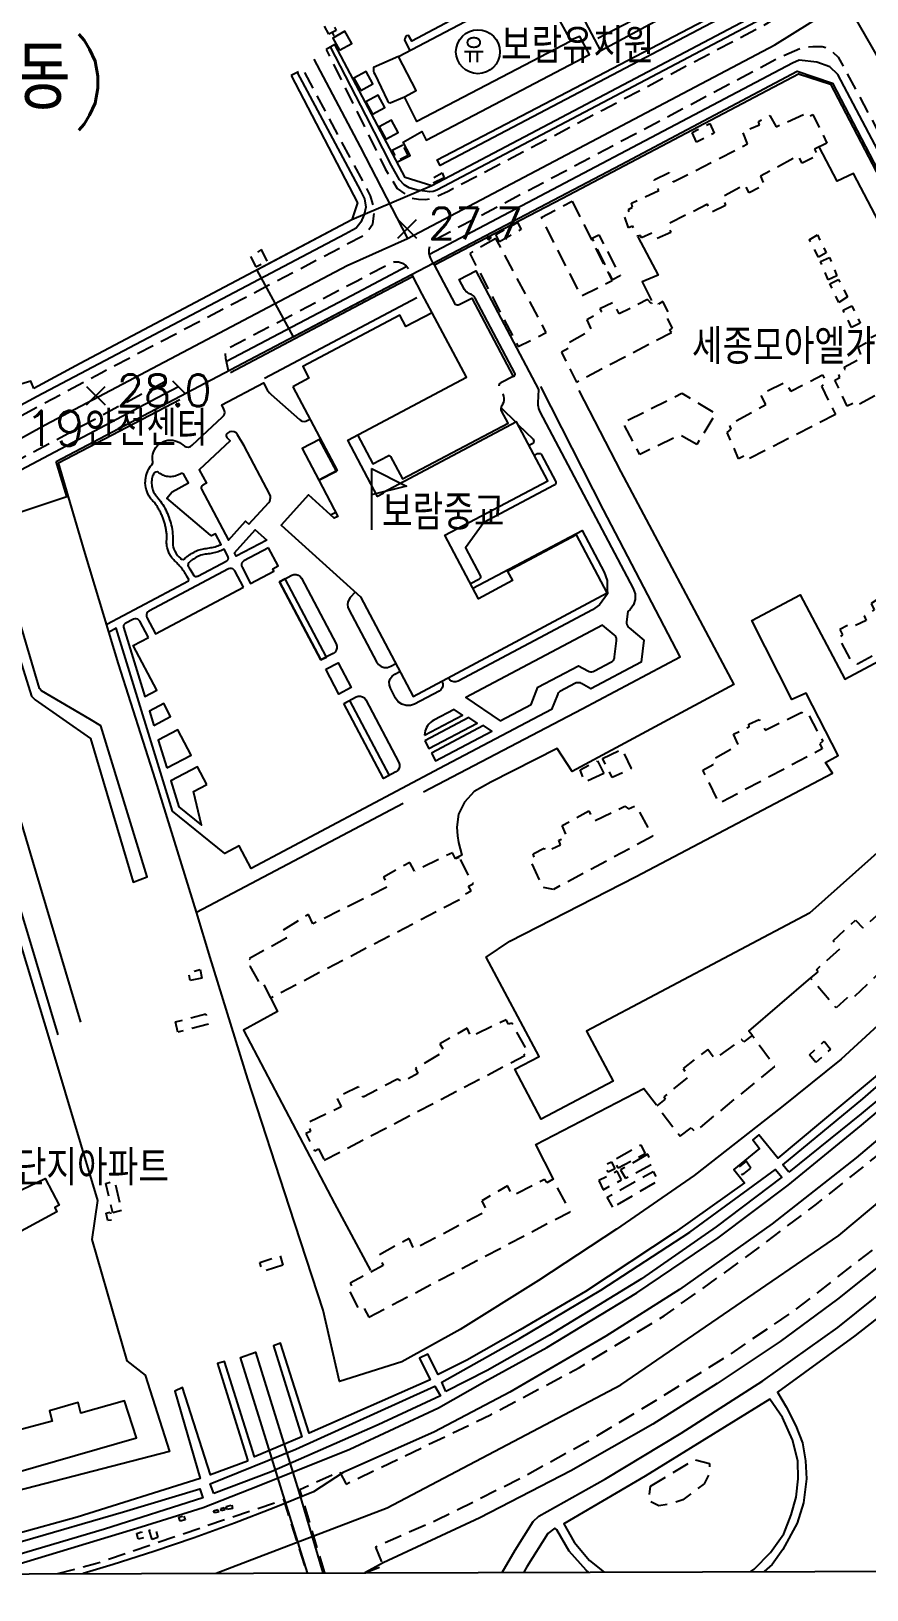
# Model space of a CAD drawing. Header units: millimetres. Extents: x 224638 to 227100, y 430787 to 433573.
# Drawn here: x 226182.5 to 226420.8, y 430787.4 to 431232.2 of the extents above; entities that cross this region are included whole.
import ezdxf

# ---------------------------------------------------------------- set-up
doc = ezdxf.new("R2010")
doc.units = ezdxf.units.MM
doc.linetypes.add('5M2P5', pattern=[7.5, 5, -2.5])
for name, color, linetype in [('A0013110', 1, 'Continuous'), ('A0013118', 1, 'Continuous'), ('A0023210', 7, 'Continuous'), ('A0033324', 1, '5M2P5'), ('A0033327', 32, 'Continuous'), ('A0053326', 32, 'Continuous'), ('A0063321', 7, 'Continuous'), ('B0014111', 7, 'Continuous'), ('B0014114', 7, '5M2P5'), ('B0014115', 7, 'Continuous'), ('B0014116', 7, '5M2P5'), ('B0014118', 7, '5M2P5'), ('B0014411', 7, 'Continuous'), ('B0014412', 7, 'Continuous'), ('B0024120', 3, 'B0024120'), ('B0024127', 7, 'Continuous'), ('C0076117', 7, 'Continuous'), ('C0393323', 7, 'Continuous'), ('F0027132', 7, 'Continuous'), ('F0027217', 7, 'Continuous'), ('F0047224', 7, 'Continuous'), ('H0017334', 7, 'Continuous'), ('H0049140', 7, 'Continuous'), ('H0049217', 7, 'Continuous'), ('H0049231', 7, 'Continuous')]:
    doc.layers.add(name, color=color, linetype=linetype)
doc.styles.add('GHS', font='romans', dxfattribs={"bigfont": 'ngsw.shx'})
doc.styles.add('HIST', font='romans.shx', dxfattribs={"bigfont": 'ngsw.shx'})
doc.styles.add('ngsw', font='romans.shx', dxfattribs={"bigfont": 'ngsw.shx'})
doc.linetypes.add('B0024120', pattern='A,10,-1.75,[133,ltypeshp.shx,S=0.75,R=0,X=0,Y=0],-3.25', length=15)

# ---------------------------------------------------------------- blocks, each defined once
blk = doc.blocks.new('B0014412')
at = {"layer": 'B0014412'}
blk.add_circle((0, 0), 6.25, dxfattribs=at)
at = {"layer": 'B0014412', "style": 'GHS'}
blk.add_text('유', height=7, dxfattribs=at).set_placement((-4.215, -3.007))
blk = doc.blocks.new('B0014411')
at = {"layer": 'B0014411'}
for points in [[(0, 17.5), (10, 12.5), (0, 10)], [(0, 17.5), (0, 0)]]:
    blk.add_lwpolyline(points, dxfattribs=at)
blk = doc.blocks.new('F0027217')
at = {"layer": 'F0027217'}
for p, q in [((-2.652, 2.652), (2.652, -2.652)), ((-2.652, -2.652), (2.652, 2.652))]:
    blk.add_line(p, q, dxfattribs=at)

msp = doc.modelspace()

# ---------------------------------------------------------------- linework, layer by layer
at = {"layer": 'A0013110', "flags": 128}
for points in [[(226094.034, 431283.916), (226258.582, 431370.775), (226270.595, 431373.724), (226306.731, 431392.799), (226316.285, 431389.846), (226335.274, 431353.873), (226343.529, 431344.661), (226394.707, 431247.707), (226391.754, 431238.153), (226296.747, 431188.02), (226289.104, 431190.382), (226269.01, 431228.413)], [(226256.646, 431219.526), (226275.537, 431183.152), (226273.909, 431178.37), (226196.384, 431137.311), (226183.234, 431130.266)], [(226297.145, 431166.018), (226300.3, 431167.679), (226350.707, 431194.142), (226400.9, 431220.728), (226410.939, 431217.323), (226440.323, 431160.897), (226472.161, 431100.716), (226495.385, 431057.16), (226497.966, 431046.17), (226507.977, 431026.719), (226509.519, 431020.638)], [(226189.617, 431109.426), (226241.047, 431136.491), (226290.951, 431162.757)], [(226511.95, 431003.455), (226512.654, 430999.444), (226509.19, 430994.453), (226498.65, 430985.096), (226480.188, 430968.672), (226467.293, 430956.954), (226450.485, 430938.48), (226417.69, 430910.734), (226393.797, 430891.865), (226367.317, 430873.117), (226346.346, 430859.857), (226318.97, 430843.846), (226297.476, 430832.55), (226271.4, 430820.863), (226263.01, 430815.426), (226251.745, 430810.825), (226240.393, 430806.443), (226228.958, 430802.283), (226217.444, 430798.345), (226205.856, 430794.633), (226197.269, 430792.063)], [(226540.62, 430958.982), (226527.988, 430964.802), (226516.725, 430954.971), (226505.902, 430945.123), (226495.829, 430937.552), (226484.054, 430929.107), (226473.178, 430920.349), (226458.409, 430907.64), (226434.489, 430887.975), (226412.388, 430870.383), (226396.056, 430858.325), (226378.07, 430846.342), (226359.756, 430834.708), (226336.374, 430821.353), (226310.366, 430807.96), (226282.867, 430795.178), (226277.573, 430792.303)]]:
    msp.add_lwpolyline(points, dxfattribs=at)
at = {"layer": 'A0013118', "flags": 128}
for points in [[(226348.61, 431322.655), (226351.357, 431323.747), (226389.684, 431250.776), (226344.933, 431226.56), (226338.864, 431238.036), (226340.345, 431239.065)], [(226393.403, 431243.489), (226299.05, 431193.839), (226298.268, 431195.425), (226394.058, 431245.606)], [(226311.038, 431237.532), (226309.84, 431239.341), (226290.972, 431229.319), (226290.043, 431230.993), (226289.505, 431230.813), (226289.167, 431230.448), (226288.991, 431230.016), (226288.94, 431229.608), (226290.443, 431226.647)], [(226286.76, 431194.823), (226290.523, 431196.695), (226288.52, 431200.481), (226293.905, 431203.594), (226295.06, 431201.09), (226341.652, 431225.491), (226338.938, 431230.662), (226336.243, 431229.589)], [(226287.196, 431224.931), (226280.088, 431221.832), (226280.063, 431221.318), (226280.038, 431220.807), (226280.166, 431220.346), (226280.475, 431219.881), (226284.053, 431212.315), (226284.442, 431211.801), (226284.814, 431211.75), (226288.893, 431213.412)], [(226183.234, 431130.266), (226182.372, 431132.32), (226161.318, 431126.022), (226157.273, 431136.328), (226149.799, 431160.271), (226143.932, 431183.618), (226144.293, 431185.485), (226145.222, 431187.225), (226163.246, 431196.863)], [(226297.145, 431166.018), (226297.311, 431165.703), (226300.09, 431160.447), (226303.192, 431154.581), (226303.38, 431154.33), (226303.636, 431154.15), (226303.935, 431154.058), (226304.248, 431154.063), (226304.544, 431154.164), (226308.08, 431156.034), (226319.907, 431133.668), (226320.128, 431133.752), (226320.291, 431133.874), (226320.408, 431134.04), (226320.468, 431134.234), (226320.465, 431134.438), (226320.399, 431134.63), (226309.081, 431156.027), (226308.883, 431156.338), (226308.639, 431156.615), (226308.355, 431156.85), (226308.038, 431157.038), (226307.219, 431157.355), (226306.861, 431157.567), (226306.541, 431157.832), (226306.266, 431158.144), (226306.043, 431158.495), (226304.543, 431161.331), (226309.255, 431163.823), (226327.185, 431129.928), (226326.974, 431126.107), (226326.974, 431125.582), (226327.03, 431125.06), (226327.143, 431124.548), (226327.31, 431124.051), (226327.53, 431123.574), (226354.181, 431073.174), (226354.702, 431071.649), (226354.726, 431070.038), (226354.252, 431068.498), (226353.325, 431067.18), (226352.577, 431066.62), (226352.274, 431063.624), (226352.272, 431063.233), (226352.347, 431062.85), (226352.495, 431062.488), (226352.711, 431062.162), (226352.986, 431061.884), (226357.179, 431058.401), (226356.421, 431052.136), (226342.079, 431044.552), (226339.433, 431046.029), (226339.068, 431046.188), (226338.68, 431046.271), (226338.282, 431046.275), (226337.891, 431046.201), (226337.523, 431046.051), (226333.454, 431043.899), (226333.212, 431043.748), (226332.994, 431043.565), (226332.804, 431043.352), (226332.647, 431043.114), (226332.525, 431042.857), (226330.878, 431038.629), (226298.944, 431021.743), (226245.154, 430993.299), (226241.769, 430999.702), (226237.647, 430997.523), (226222.721, 431009.659), (226206.714, 431061.796), (226204.678, 431060.72)], [(226290.951, 431162.757), (226291.12, 431162.437), (226293.902, 431157.175), (226296.744, 431151.801)], [(226203.992, 431062.962), (226227.366, 431075.322), (226227.395, 431075.706), (226226.985, 431076.442), (226226.835, 431076.726), (226226.682, 431076.977), (226226.541, 431077.205), (226226.389, 431077.444), (226226.239, 431077.682), (226226.058, 431077.951), (226225.898, 431078.181), (226225.721, 431078.426), (226225.573, 431078.625), (226225.387, 431078.867), (226225.183, 431079.123), (226225.002, 431079.342), (226224.802, 431079.575), (226224.635, 431079.764), (226224.426, 431079.993), (226224.196, 431080.236), (226223.993, 431080.443), (226223.761, 431080.681), (226223.582, 431080.843), (226223.349, 431081.059), (226223.105, 431081.294), (226222.914, 431081.508), (226222.72, 431081.744), (226222.569, 431081.942), (226222.388, 431082.199), (226222.218, 431082.46), (226222.076, 431082.699), (226221.936, 431082.965), (226221.823, 431083.183), (226221.699, 431083.456), (226221.577, 431083.756), (226221.481, 431084.02), (226221.389, 431084.31), (226221.322, 431084.552), (226221.249, 431084.854), (226221.185, 431085.184), (226221.14, 431085.475), (226221.105, 431085.795), (226221.085, 431086.062), (226221.074, 431086.396), (226221.079, 431086.762), (226221.097, 431087.087), (226221.134, 431087.446), (226221.174, 431087.744), (226221.156, 431088.074), (226221.131, 431088.425), (226221.104, 431088.725), (226221.069, 431089.046), (226221.036, 431089.306), (226220.992, 431089.622), (226220.938, 431089.958), (226220.886, 431090.245), (226220.826, 431090.552), (226220.772, 431090.802), (226220.703, 431091.104), (226220.623, 431091.426), (226220.549, 431091.702), (226220.465, 431091.997), (226220.396, 431092.238), (226220.299, 431092.526), (226220.195, 431092.835), (226220.1, 431093.099), (226219.993, 431093.382), (226219.902, 431093.612), (226219.787, 431093.89), (226219.659, 431094.186), (226219.544, 431094.44), (226219.415, 431094.711), (226219.306, 431094.932), (226219.166, 431095.197), (226219.016, 431095.481), (226218.883, 431095.726), (226218.733, 431095.986), (226218.743, 431095.991), (226218.606, 431096.196), (226218.448, 431096.452), (226218.273, 431096.724), (226218.118, 431096.956), (226217.946, 431097.204), (226217.802, 431097.406), (226217.621, 431097.65), (226217.402, 431097.898), (226217.194, 431098.102), (226216.98, 431098.329), (226216.814, 431098.519), (226216.622, 431098.756), (226216.427, 431099.017), (226216.269, 431099.248), (226216.108, 431099.503), (226215.761, 431100.145), (226215.611, 431100.476), (226215.399, 431101.036), (226215.254, 431101.526), (226215.157, 431102.019), (226215.061, 431102.544), (226215.008, 431103.277), (226215.013, 431103.767), (226215.052, 431104.287), (226215.114, 431104.736), (226215.247, 431105.359), (226215.416, 431105.924), (226215.611, 431106.437), (226215.759, 431106.764), (226216.046, 431107.305), (226216.514, 431108.015), (226216.879, 431108.47), (226217.126, 431108.939), (226217.129, 431109.351), (226217.06, 431109.789), (226217.027, 431110.373), (226217.055, 431110.906), (226217.149, 431111.485), (226217.323, 431112.09), (226217.714, 431112.94), (226217.998, 431113.38), (226218.482, 431113.958), (226218.932, 431114.37), (226219.49, 431114.764), (226220.185, 431115.12), (226221.035, 431115.392), (226221.404, 431115.462), (226222.354, 431115.518), (226222.852, 431115.476), (226223.547, 431115.335), (226224.127, 431115.137), (226224.778, 431114.815), (226225.171, 431114.561), (226225.69, 431114.136), (226226.195, 431113.734), (226226.636, 431113.556), (226227.192, 431113.5), (226227.878, 431113.669), (226228.391, 431114.023), (226237.061, 431122.115), (226237.375, 431122.488), (226237.575, 431122.927), (226237.655, 431123.402), (226237.61, 431123.882), (226237.442, 431124.333), (226236.816, 431125.517), (226248.75, 431131.828), (226249.786, 431129.869), (226249.965, 431129.558), (226250.387, 431128.979), (226250.888, 431128.466), (226258.931, 431121.332), (226259.329, 431121.057), (226259.782, 431120.886), (226260.262, 431120.828), (226260.742, 431120.887), (226261.193, 431121.06), (226261.995, 431121.484)], [(226275.506, 431116.985), (226279.88, 431108.713), (226284.256, 431111.027), (226284.404, 431111.078), (226284.56, 431111.08), (226284.71, 431111.034), (226284.838, 431110.944), (226284.931, 431110.819), (226288.32, 431104.41), (226318.465, 431120.35), (226316.614, 431123.85), (226316.501, 431124.13), (226316.446, 431124.426), (226316.451, 431124.727), (226320.682, 431120.569)], [(226321.267, 431119.993), (226325.608, 431115.727), (226325.752, 431115.474), (226325.804, 431115.176), (226325.747, 431114.878), (226325.589, 431114.619), (226325.351, 431114.432), (226324.457, 431113.96)], [(226325.953, 431111.131), (226326.899, 431111.631), (226327.142, 431111.713), (226327.408, 431111.717), (226327.662, 431111.638), (226327.88, 431111.485), (226328.039, 431111.273), (226331.989, 431103.803), (226332.075, 431103.551), (226332.079, 431103.285), (226332.001, 431103.031), (226331.848, 431102.813), (226331.635, 431102.654), (226311.506, 431092.01), (226306.304, 431084.734), (226310.464, 431076.866), (226310.55, 431076.615), (226310.554, 431076.349), (226310.476, 431076.094), (226310.323, 431075.877), (226310.11, 431075.717), (226307.776, 431074.483)], [(226162.868, 431095.219), (226164.121, 431090.94), (226166.845, 431091.074), (226167.306, 431090.846), (226182.564, 431042.4), (226183.614, 431041.355), (226199.388, 431030.323), (226211.564, 430989.386), (226215.577, 430990.917), (226202.34, 431033.973), (226199.195, 431035.839), (226185.39, 431043.998), (226184.824, 431044.588), (226170.859, 431091.679), (226170.859, 431092.14), (226192.67, 431099.409), (226189.617, 431109.426)], [(226267.857, 431094.128), (226269.32, 431094.902)], [(226196.663, 430949.399), (226183.769, 430992.522), (226168.125, 431045.186), (226156.78, 431092.197)], [(226308.454, 431073.201), (226339.625, 431089.684), (226345.889, 431077.838), (226346.698, 431075.47), (226346.736, 431072.967), (226346.814, 431071.653), (226344.558, 431068.528), (226342.556, 431067.027), (226324.504, 431057.481), (226304.18, 431046.734), (226303.58, 431046.527), (226302.954, 431046.518), (226302.356, 431046.702), (226301.845, 431047.062), (226301.401, 431047.653)], [(226190.153, 430945.799), (226181.676, 430974.164), (226168.154, 431018.377), (226160.757, 431044.786), (226153.11, 431074.999), (226150.027, 431088.593)], [(226253.268, 431075.077), (226256.804, 431076.947), (226257.396, 431077.149), (226258.022, 431077.159), (226258.62, 431076.974), (226259.131, 431076.614), (226259.507, 431076.114), (226269.44, 431057.328), (226269.643, 431056.736), (226269.652, 431056.11), (226269.468, 431055.513), (226269.108, 431055.001), (226268.607, 431054.625), (226265.071, 431052.755), (226253.268, 431075.077)], [(226274.859, 431072.153), (226273.433, 431070.545), (226273.021, 431069.948), (226272.764, 431069.27), (226272.678, 431068.55), (226272.766, 431067.83), (226273.025, 431067.152), (226280.932, 431052.2), (226281.495, 431051.449), (226282.263, 431050.909), (226283.16, 431050.633), (226284.098, 431050.647), (226284.986, 431050.951), (226286.442, 431051.72)], [(226299.579, 431046.678), (226299.815, 431045.989), (226299.825, 431045.363), (226299.64, 431044.765), (226299.28, 431044.254), (226298.78, 431043.878), (226291.807, 431040.191), (226290.623, 431039.786), (226289.372, 431039.767), (226288.176, 431040.136), (226287.152, 431040.856), (226286.401, 431041.857), (226284.905, 431044.686), (226284.602, 431045.574), (226284.588, 431046.513), (226284.864, 431047.41), (226285.404, 431048.177), (226286.155, 431048.74), (226287.611, 431049.51)], [(226271.616, 431040.379), (226275.152, 431042.249), (226275.744, 431042.451), (226276.37, 431042.461), (226276.967, 431042.277), (226277.479, 431041.917), (226277.855, 431041.416), (226287.321, 431023.515), (226287.523, 431022.923), (226287.532, 431022.297), (226287.348, 431021.699), (226286.988, 431021.187), (226286.487, 431020.812), (226282.951, 431018.942), (226271.616, 431040.379)], [(226167.335, 430791.974), (226178.064, 430794.59), (226213.848, 430805.379), (226231.519, 430810.944), (226247.438, 430817.205), (226273.29, 430827.614), (226298.594, 430839.358), (226311.809, 430846.877), (226329.541, 430856.606), (226355.166, 430872.163), (226378.34, 430887.86), (226398.36, 430902.85), (226419.255, 430919.99), (226438.308, 430936.101), (226448.625, 430946.584), (226460.999, 430959.836), (226467.613, 430966.889), (226486.678, 430984.036), (226507.406, 431002.24), (226508.597, 431000.949), (226511.95, 431003.455)], [(226316.749, 430792.42), (226320.456, 430798.752), (226325.616, 430806.949), (226327.263, 430808.419), (226346.268, 430819.122), (226367.825, 430832.098), (226391.129, 430847.097), (226412.544, 430862.324), (226443.532, 430887.199), (226467.626, 430906.485), (226484.178, 430919.552), (226503.285, 430933.362), (226527.147, 430949.718), (226540.62, 430958.982)], [(226547.107, 430955.611), (226536.276, 430949.264), (226514.393, 430934.642), (226495.518, 430921.151), (226470.904, 430902.811), (226448.891, 430884.623), (226417.359, 430859.881), (226395.283, 430843.794), (226397.795, 430839.672), (226400.515, 430834.23), (226402.394, 430829.408), (226403.258, 430824.262), (226403.605, 430819.133), (226402.716, 430812.286), (226400.861, 430806.45), (226396.858, 430798.965), (226393.795, 430794.7), (226391.482, 430792.643)], [(226432.442, 430941.604), (226395.4, 430910.643), (226389.969, 430917.215), (226388.308, 430915.836), (226390.176, 430913.376), (226382.805, 430907.407), (226385.844, 430903.534), (226366.121, 430889.529), (226340.578, 430872.56), (226321.954, 430861.616), (226306.694, 430852.963), (226298.539, 430848.831), (226295.601, 430854.65), (226293.244, 430853.531), (226296.267, 430847.323), (226261.782, 430832.165), (226253.577, 430857.833), (226251.524, 430857.023), (226259.625, 430831.066), (226246.134, 430825.346), (226237.556, 430852.614), (226235.582, 430851.966), (226244.157, 430824.528), (226244.157, 430824.165), (226233.623, 430820.274), (226225.6, 430845.162), (226223.43, 430844.145), (226230.62, 430819.236), (226195.598, 430808.18), (226178.341, 430803.376)], [(226387.697, 430792.632), (226388.669, 430793.285), (226393.329, 430798.039), (226397.057, 430803.437), (226399.194, 430808.842), (226400.625, 430813.864), (226401.15, 430819.074), (226401.118, 430824.257), (226399.556, 430830.224), (226396.768, 430836.603), (226393.147, 430841.871), (226357.538, 430819.867), (226334.325, 430806.241), (226337.349, 430801.032), (226341.712, 430795.843), (226345.825, 430792.507)], [(226152.197, 430791.929), (226151.723, 430794.526), (226157.3, 430795.992), (226179.982, 430801.327), (226208.815, 430809.727), (226230.555, 430816.242), (226231.426, 430813.715), (226203.392, 430804.728), (226176.098, 430796.627), (226155.845, 430791.94)], [(226341.415, 430792.494), (226340.724, 430793.006), (226335.856, 430798.416), (226332.33, 430804.538), (226331.8, 430805.055), (226329.761, 430803.548), (226323.821, 430793.989), (226322.918, 430792.439)]]:
    msp.add_lwpolyline(points, dxfattribs=at)
for points in [[(226244.575, 431091.462), (226250.205, 431097.71), (226250.485, 431098.109), (226250.659, 431098.563), (226250.719, 431099.046), (226250.661, 431099.529), (226250.487, 431099.984), (226243.165, 431113.831), (226241.316, 431117.006), (226240.897, 431117.536), (226240.316, 431117.879), (226239.65, 431117.991), (226238.988, 431117.857), (226238.419, 431117.494), (226238.17, 431117.205), (226238.079, 431116.955), (226238.07, 431116.689), (226238.143, 431116.433), (226238.292, 431116.213), (226239.18, 431115.262), (226230.382, 431107.049), (226232.425, 431103.186), (226231.364, 431102.626), (226231.151, 431102.466), (226230.998, 431102.248), (226230.92, 431101.994), (226230.924, 431101.728), (226231.01, 431101.477), (226238.71, 431086.915), (226243.599, 431092.341)], [(226236.409, 431085.637), (226236.592, 431085.742), (226235.001, 431088.751), (226233.865, 431088.15), (226233.604, 431088.371), (226221.123, 431098.967), (226222.648, 431100.781), (226227.331, 431103.257), (226226.127, 431105.528), (226225.902, 431105.795), (226225.536, 431105.96), (226225.147, 431105.942), (226224.852, 431105.797), (226224.474, 431105.586), (226224.174, 431105.446), (226223.735, 431105.281), (226223.52, 431105.217), (226223.079, 431105.116), (226222.744, 431105.066), (226222.325, 431105.034), (226221.961, 431105.035), (226221.541, 431105.067), (226221.065, 431105.147), (226220.682, 431105.245), (226220.464, 431105.315), (226220.024, 431105.49), (226219.709, 431105.646), (226219.348, 431105.86), (226219.139, 431106.003), (226218.888, 431106.196), (226218.633, 431106.339), (226218.367, 431106.4), (226218.041, 431106.377), (226217.627, 431106.165), (226217.357, 431105.801), (226217.231, 431105.522), (226217.093, 431105.158), (226216.994, 431104.838), (226216.893, 431104.416), (226216.836, 431104.085), (226216.786, 431103.551), (226216.779, 431103.34), (226216.818, 431102.588), (226216.862, 431102.282), (226217.018, 431101.612), (226217.14, 431101.243), (226217.387, 431100.671), (226217.675, 431100.156), (226217.809, 431099.954), (226218.256, 431099.446), (226218.611, 431099.016), (226218.972, 431098.553), (226219.342, 431098.046), (226219.652, 431097.593), (226219.993, 431097.094), (226220.259, 431096.618), (226220.542, 431096.113), (226220.83, 431095.562), (226221.068, 431095.071), (226221.314, 431094.522), (226221.523, 431094.016), (226221.73, 431093.472), (226221.935, 431092.877), (226222.1, 431092.347), (226222.264, 431091.755), (226222.398, 431091.209), (226222.524, 431090.622), (226222.641, 431089.98), (226222.742, 431089.417), (226222.8, 431088.768), (226222.85, 431088.178), (226222.883, 431087.542), (226222.871, 431086.832), (226222.847, 431086.202), (226222.894, 431085.548), (226222.995, 431084.985), (226223.156, 431084.416), (226223.388, 431083.835), (226223.787, 431083.114), (226224.156, 431082.606), (226224.544, 431082.195), (226225.006, 431081.76), (226225.273, 431081.562), (226225.429, 431081.497), (226225.757, 431081.473), (226225.986, 431081.535), (226226.191, 431081.659), (226226.407, 431081.875), (226226.543, 431082.005), (226226.871, 431082.281), (226227.198, 431082.519), (226227.534, 431082.74), (226227.873, 431082.953), (226228.213, 431083.165), (226228.557, 431083.372), (226228.91, 431083.559), (226229.261, 431083.751), (226229.626, 431083.917), (226229.999, 431084.067), (226230.382, 431084.199), (226230.775, 431084.311), (226231.179, 431084.403), (226231.593, 431084.476), (226232.015, 431084.534), (226232.44, 431084.585), (226232.862, 431084.642), (226233.275, 431084.717), (226233.682, 431084.804), (226234.087, 431084.893), (226234.495, 431084.977), (226234.902, 431085.064), (226235.279, 431085.207), (226235.655, 431085.35), (226236.032, 431085.493)], [(226249.674, 431086.945), (226240.961, 431082.337), (226240.454, 431083.295), (226246.358, 431089.848)], [(226229.965, 431076.693), (226238.238, 431081.068), (226238.338, 431081.13), (226238.418, 431081.195), (226238.456, 431081.233), (226238.524, 431081.313), (226238.556, 431081.359), (226238.608, 431081.453), (226238.643, 431081.538), (226238.671, 431081.634), (226238.684, 431081.71), (226238.69, 431081.784), (226238.69, 431081.856), (226238.681, 431081.949), (226238.665, 431082.027), (226238.641, 431082.108), (226238.616, 431082.169), (226238.593, 431082.215), (226237.469, 431084.341), (226237.282, 431084.242), (226236.914, 431084.083), (226236.537, 431083.939), (226236.16, 431083.796), (226235.784, 431083.653), (226235.407, 431083.51), (226235, 431083.424), (226234.59, 431083.343), (226234.184, 431083.254), (226233.779, 431083.166), (226233.369, 431083.086), (226232.95, 431083.021), (226232.526, 431082.969), (226232.101, 431082.916), (226231.683, 431082.851), (226231.277, 431082.763), (226230.885, 431082.648), (226230.506, 431082.51), (226230.139, 431082.347), (226229.782, 431082.167), (226229.434, 431081.969), (226229.092, 431081.761), (226228.752, 431081.548), (226228.413, 431081.333), (226228.082, 431081.104), (226227.768, 431080.841), (226227.614, 431080.686), (226227.442, 431080.471), (226227.271, 431080.207), (226227.189, 431080), (226227.171, 431079.689), (226227.242, 431079.438), (226227.398, 431079.194), (226227.512, 431079.031), (226227.67, 431078.799), (226228.009, 431078.275), (226228.291, 431077.808), (226228.797, 431076.863), (226228.849, 431076.809), (226228.933, 431076.755), (226229.034, 431076.69), (226229.165, 431076.626), (226229.343, 431076.58), (226229.534, 431076.584), (226229.753, 431076.625)], [(226250.174, 431084.778), (226243.13, 431081.053), (226242.808, 431080.808), (226242.565, 431080.463), (226242.441, 431080.059), (226242.447, 431079.637), (226242.584, 431079.237), (226245.048, 431074.577), (226251.678, 431078.083), (226251.328, 431078.746), (226252.919, 431079.588)], [(226243.015, 431073.502), (226240.551, 431078.162), (226240.297, 431078.5), (226239.952, 431078.743), (226239.548, 431078.867), (226239.126, 431078.861), (226238.726, 431078.724), (226216.02, 431066.717), (226215.682, 431066.464), (226215.439, 431066.118), (226215.315, 431065.715), (226215.321, 431065.292), (226215.458, 431064.893), (226217.922, 431060.233)], [(226215.889, 431059.157), (226213.421, 431063.824), (226213.171, 431064.156), (226212.825, 431064.399), (226212.422, 431064.523), (226211.999, 431064.517), (226211.6, 431064.38), (226209.244, 431063.135), (226209.054, 431062.998), (226208.909, 431062.815), (226208.819, 431062.598), (226208.792, 431062.366), (226208.829, 431062.136), (226214.872, 431042.379), (226218.256, 431044.168), (226211.544, 431056.86)], [(226343.091, 431049.612), (226347.806, 431052.106), (226348.128, 431052.318), (226348.403, 431052.587), (226348.621, 431052.904), (226348.774, 431053.257), (226348.857, 431053.633), (226349.409, 431058.193), (226349.417, 431058.592), (226349.346, 431058.984), (226349.199, 431059.354), (226348.981, 431059.688), (226348.701, 431059.972), (226345.407, 431062.708), (226306.393, 431042.078), (226316.195, 431035.39), (226325.039, 431040.067), (226326.957, 431044.988), (226338.536, 431051.111), (226341.181, 431049.634), (226341.546, 431049.476), (226341.935, 431049.393), (226342.333, 431049.388), (226342.723, 431049.462)], [(226217.412, 431034.106), (226222.229, 431036.654), (226220.266, 431040.367), (226216.157, 431038.194)], [(226294.63, 431031.34), (226305.433, 431037.052), (226303.105, 431038.643), (226297.289, 431035.568), (226296.817, 431035.283), (226296.312, 431034.891), (226295.892, 431034.471), (226295.519, 431033.998), (226295.224, 431033.517), (226295.003, 431033.051), (226294.828, 431032.553), (226294.694, 431031.967)], [(226294.737, 431029.699), (226295.905, 431027.489), (226309.632, 431034.748), (226307.299, 431036.342)], [(226221.147, 431021.941), (226228.072, 431025.604), (226224.239, 431032.852), (226218.697, 431029.922)], [(226296.607, 431026.163), (226297.775, 431023.953), (226313.831, 431032.443), (226311.498, 431034.037)], [(226232.513, 431017.205), (226229.849, 431022.244), (226222.282, 431018.243), (226224.541, 431010.887), (226231.025, 431005.614), (226228.79, 431015.236)], [(226398.552, 430906.59), (226396.783, 430908.741), (226419.623, 430927.551), (226433.177, 430939.34), (226445.175, 430951.445), (226461.422, 430968.755), (226466.04, 430972.635), (226468.148, 430970.534), (226455.709, 430957.647), (226441.763, 430942.877), (226434.814, 430936.296), (226419.159, 430923.268)], [(226300.755, 430844.022), (226299.535, 430846.649), (226321.706, 430859.131), (226344.948, 430872.975), (226370.283, 430889.517), (226394.769, 430907.373), (226396.498, 430905.136), (226377.837, 430891.049), (226356.491, 430876.135), (226330.242, 430860.057), (226312.522, 430850.042)], [(226234.551, 430814.895), (226233.508, 430817.722), (226257.96, 430827.537), (226287.333, 430840.869), (226297.591, 430845.555), (226299.18, 430842.779), (226281.453, 430834.476), (226250.872, 430821.073)]]:
    msp.add_lwpolyline(points, close=True, dxfattribs=at)
at = {"layer": 'A0023210', "flags": 128}
for points in [[(226572.066, 430944.377), (226554.477, 430977.699), (226542.109, 430999.597), (226521.079, 431037.341), (226516.074, 431047.067), (226506.236, 431068.664), (226488.224, 431102.877), (226458.237, 431159.867), (226424.459, 431223.783), (226414.721, 431240.845), (226403.456, 431260.578), (226333.089, 431393.892), (226317.284, 431423.963), (226301.324, 431454.371), (226280.767, 431493.016), (226255.148, 431541.55), (226237.713, 431574.168), (226220.774, 431605.246)], [(226147.193, 431098.133), (226186.426, 431119.846), (226218.716, 431136.901), (226272.58, 431165.352), (226289.791, 431173.043), (226394.545, 431228.319), (226414.721, 431240.845), (226456.618, 431261.98), (226498.516, 431283.114), (226558.702, 431317.443), (226601.715, 431340.51), (226628.496, 431351.753), (226652.078, 431363.83), (226688.632, 431382.033), (226706.259, 431390.164), (226727.506, 431399.436), (226739.764, 431404.298), (226749.204, 431408.183), (226778.098, 431422.394), (226802.66, 431431.717), (226827.441, 431440.514), (226854.073, 431449.482), (226876.081, 431454.766), (226883.939, 431456.652)], [(226263.086, 431224.154), (226276.289, 431199.226), (226289.791, 431173.043)], [(226235.247, 430792.177), (226247.421, 430796.844), (226283.945, 430810.846), (226350.65, 430845.909), (226412.774, 430888.563), (226470.571, 430936.969), (226527.015, 430986.965), (226542.109, 430999.597), (226584.834, 431035.353), (226645.257, 431080.441), (226708.199, 431121.942), (226773.446, 431159.715), (226840.778, 431193.633), (226884.698, 431212.644)]]:
    msp.add_lwpolyline(points, dxfattribs=at)
at = {"layer": 'A0033324', "flags": 128}
for points in [[(226269.01, 431228.413), (226266.592, 431226.984), (226283.405, 431192.936), (226286.856, 431187.281), (226290.688, 431184.574), (226292.912, 431184.269), (226295.028, 431184.196), (226296.822, 431184.455), (226301.381, 431186.549), (226345.35, 431209.646), (226391.76, 431234.103), (226396.807, 431237.116), (226399.318, 431241.041), (226400.142, 431243.762), (226400.238, 431246.101), (226400.106, 431247.961), (226397.914, 431253.379), (226348.44, 431347.139), (226346.787, 431349.266), (226341.361, 431355.322), (226339.633, 431357.397), (226321.907, 431390.947), (226320.404, 431393.198), (226318.541, 431395.159), (226316.388, 431396.8), (226313.961, 431397.994), (226311.384, 431398.804), (226308.709, 431399.209), (226306.006, 431399.104), (226303.354, 431398.57), (226300.836, 431397.576), (226298.429, 431396.332), (226269.665, 431381.149), (226267.188, 431380.095), (226256.659, 431377.511), (226254.21, 431376.383), (226066.255, 431277.124), (226030.101, 431257.668), (225997.744, 431240.289), (225995.21, 431236.886), (225993.669, 431231.999), (225993.494, 431228.498), (225993.798, 431226.505), (225994.394, 431223.491), (226023.764, 431167.103), (226070.952, 431076.713), (226073.811, 431073.114), (226077.28, 431071.313), (226079.34, 431070.751), (226081.46, 431070.729), (226083.493, 431070.86), (226114.553, 431087.803), (226159.851, 431111.885), (226202.382, 431134.708), (226237.696, 431153.185), (226277.737, 431174.141), (226279.858, 431177.208), (226280.241, 431180.192), (226279.924, 431182.935), (226279.273, 431185.232), (226259.997, 431221.234), (226256.646, 431219.526)], [(226297.145, 431166.018), (226296.351, 431167.519), (226295.946, 431168.703), (226295.927, 431169.955), (226296.296, 431171.151), (226297.016, 431172.174), (226297.729, 431172.709), (226298.017, 431172.925), (226322.809, 431185.999), (226396.699, 431225.131), (226402.714, 431227.61), (226405.421, 431227.845), (226408.067, 431227.771), (226409.911, 431227.255), (226412.616, 431224.81), (226418.122, 431214.59), (226454.18, 431146.468), (226464.843, 431126.234), (226485.783, 431086.496), (226486.803, 431083.768), (226486.727, 431082.767), (226486.421, 431082.102), (226483.674, 431079.124)], [(226238.774, 431135.294), (226237.946, 431138.74), (226237.918, 431140.179), (226238.072, 431141.428), (226274.821, 431160.661), (226284.757, 431165.913), (226285.941, 431166.318), (226287.192, 431166.337), (226288.388, 431165.968), (226289.412, 431165.248), (226290.163, 431164.247), (226290.951, 431162.757)], [(226319.907, 431133.668), (226316.371, 431131.799), (226316.12, 431131.611), (226315.94, 431131.355), (226315.848, 431131.056), (226315.853, 431130.743), (226315.954, 431130.447), (226316.927, 431128.608), (226317.153, 431128.05), (226317.264, 431127.457), (226317.254, 431126.855), (226317.124, 431126.267), (226316.879, 431125.716), (226316.638, 431125.296), (226316.516, 431125.021), (226316.451, 431124.727)], [(226226.388, 431128.776), (226222.559, 431132.605), (226221.687, 431132.679), (226175.876, 431108.201), (226158.793, 431099.363), (226157.533, 431097.5), (226157.124, 431096.522), (226156.78, 431092.197)]]:
    msp.add_lwpolyline(points, dxfattribs=at)
at = {"layer": 'A0033327', "flags": 128}
for points in [[(226392.626, 431236.634), (226298.379, 431186.902), (226297.659, 431186.592), (226297.091, 431186.438), (226296.119, 431186.325), (226292.513, 431186.794), (226290.243, 431187.474), (226288.79, 431188.359), (226287.541, 431189.743), (226285.181, 431193.841), (226277.859, 431208.221), (226267.801, 431227.698)], [(226485.661, 431081.278), (226412.486, 431219.835), (226410.175, 431222.026), (226406.486, 431223.358), (226401.509, 431223.891), (226399.569, 431223.055), (226296.041, 431168.426)], [(226258.322, 431220.38), (226276.39, 431186.584), (226277.521, 431184.375), (226277.869, 431181.972), (226277.456, 431179.823), (226276.482, 431177.664), (226275.101, 431175.994), (226272.011, 431174.214), (226184.196, 431127.904), (226084.652, 431074.123)], [(226289.584, 431165.018), (226273.813, 431156.696), (226238.153, 431137.879)], [(226224.493, 431130.671), (226216.527, 431126.467), (226157.008, 431095.061)]]:
    msp.add_lwpolyline(points, dxfattribs=at)
at = {"layer": 'A0053326', "flags": 128}
msp.add_lwpolyline([(226391.754, 431238.153), (226296.747, 431188.02), (226273.909, 431178.37), (226246.815, 431164.02), (226257.172, 431144.978), (226290.951, 431162.757), (226297.145, 431166.018), (226300.3, 431167.679), (226350.707, 431194.142), (226400.9, 431220.728), (226410.939, 431217.323), (226440.323, 431160.897), (226444.857, 431152.326), (226469.229, 431165.44), (226460.292, 431182.37), (226457.343, 431194.382), (226438.671, 431229.756), (226441.624, 431239.31)], dxfattribs=at)
at = {"layer": 'A0063321', "flags": 128}
msp.add_lwpolyline([(226261.285, 430792.255), (226253.907, 430815.758), (226248.28, 430834.178), (226242.153, 430853.724), (226246.388, 430855.263), (226258.795, 430815.399), (226265.653, 430792.268)], dxfattribs=at)
at = {"layer": 'B0014111', "flags": 128}
for points in [[(226327.247, 431246.099), (226336.379, 431229.34), (226292.464, 431206.429), (226288.893, 431213.412), (226292.271, 431215.239), (226287.196, 431224.931)], [(226257.107, 431130.728), (226269.751, 431106.816), (226264.491, 431104.034), (226269.937, 431093.736), (226268.898, 431093.186), (226261.52, 431099.86), (226253.739, 431091.257), (226276.351, 431070.803), (226291.417, 431042.312), (226346.705, 431071.887), (226337.963, 431088.418), (226318.338, 431078.041), (226319.74, 431075.388), (226310.016, 431070.246), (226300.433, 431088.369), (226329.782, 431103.888), (226320.901, 431120.685), (226282.711, 431100.49), (226282.852, 431100.225), (226281.26, 431099.384), (226272.729, 431115.517), (226306.587, 431133.421), (226296.84, 431151.852), (226289.326, 431147.879), (226287.62, 431151.106), (226259.906, 431136.451), (226261.659, 431133.136)]]:
    msp.add_lwpolyline(points, close=True, dxfattribs=at)
at = {"layer": 'B0014114', "flags": 128}
for points in [[(226409.41, 431200.231), (226405.876, 431198.537), (226406.737, 431196.675), (226402.344, 431194.508), (226401.275, 431196.638), (226390.437, 431190.766), (226391.53, 431188.278), (226387.23, 431186.041), (226385.979, 431188.427), (226379.441, 431184.754), (226380.507, 431182.475), (226376.431, 431180.413), (226375.309, 431182.776), (226363.961, 431177.041), (226364.897, 431174.766), (226360.488, 431172.861), (226359.479, 431174.566), (226356.503, 431173.214), (226356.217, 431173.863), (226355.261, 431173.709), (226353.988, 431176.528), (226352.794, 431176.11), (226351.672, 431179.298), (226353.199, 431180.077), (226352.833, 431181.318), (226353.966, 431181.942), (226353.629, 431183.107), (226361.463, 431186.682), (226360.118, 431189.764), (226364.37, 431191.843), (226365.585, 431189.191), (226386.787, 431200.074), (226385.377, 431203.37), (226390.2, 431205.479), (226389.837, 431206.435), (226393.108, 431208.125), (226394.915, 431204.884), (226403.124, 431208.539), (226403.739, 431207.569), (226405.415, 431208.399)], [(226365.099, 431146.239), (226364.538, 431146.874), (226365.389, 431147.468), (226363.592, 431150.735), (226364.485, 431151.4), (226362.555, 431155.061), (226361.345, 431154.308), (226360.513, 431155.501), (226359.267, 431154.46), (226358.255, 431155.6), (226350.174, 431151.502), (226348.513, 431154.832), (226344.624, 431152.955), (226345.063, 431152.11), (226340.914, 431149.819), (226342.19, 431146.915), (226335.059, 431142.865), (226335.651, 431141.63), (226333.661, 431140.57), (226337.94, 431132.048)], [(226441.506, 431139.07), (226438.112, 431137.162), (226438.603, 431136.13), (226418.629, 431125.77), (226418.147, 431126.63), (226415.203, 431125.165), (226411.665, 431132.612), (226413.066, 431133.395), (226412.628, 431134.706), (226414.568, 431135.72), (226414.341, 431136.283), (226419.396, 431139.015), (226418.315, 431142.039), (226422.145, 431144.065), (226421.757, 431144.656), (226425.076, 431146.321), (226426.796, 431143.048), (226431.621, 431145.368), (226433, 431143.448), (226437.658, 431146.072)], [(226411.82, 431122.758), (226387.075, 431110.058), (226386.399, 431111.303), (226384.202, 431110.159), (226380.973, 431117.618), (226382.116, 431118.581), (226381.571, 431119.875), (226391.961, 431125.663), (226390.507, 431128.585), (226397.528, 431132.01), (226399.137, 431129.416), (226408.152, 431134.125), (226409.216, 431131.853), (226407.865, 431130.865)], [(226372.282, 431114.259), (226367.494, 431116.928), (226356.051, 431111.399), (226351.237, 431120.517), (226368.036, 431128.85), (226377.661, 431123.098)], [(226472.167, 431080.244), (226468.406, 431087.612), (226466.721, 431086.442), (226465.87, 431088.041), (226457.587, 431084.677), (226456.317, 431087.079), (226453.356, 431085.587), (226453.587, 431084.973), (226450.092, 431083.047), (226450.923, 431080.352), (226439.46, 431074.103), (226438.164, 431074.465), (226429.903, 431070.301), (226428.323, 431073.191), (226425.745, 431071.949), (226426.05, 431071.383), (226422.032, 431068.897), (226422.873, 431067.034), (226420.001, 431065.374), (226420.627, 431064.051), (226417.389, 431062.53), (226416.019, 431063.046), (226413.058, 431061.489), (226413.858, 431059.888), (226412.701, 431059.191), (226416.19, 431052.517), (226418.073, 431051.697)], [(226408.179, 431029.577), (226407.36, 431028.801), (226408.029, 431027.388), (226378.664, 431011.835), (226374.028, 431021.35), (226376.916, 431022.93), (226376.421, 431024.096), (226384.082, 431028.544), (226382.763, 431031.604), (226387.181, 431033.705), (226387.157, 431034.416), (226390.093, 431035.785), (226391.807, 431032.755), (226402.214, 431037.869), (226402.939, 431036.811), (226404.157, 431037.098)], [(226359.712, 431002.437), (226331.38, 430987.279), (226328.381, 430987.915), (226325.098, 430995.175), (226326.123, 430995.923), (226325.578, 430997.424), (226328.713, 430999.04), (226329.302, 430998.119), (226333.458, 431000.043), (226332.926, 431001.351), (226335.298, 431002.258), (226333.876, 431005.502), (226341.455, 431009.677), (226343.04, 431006.802), (226351.764, 431011.031), (226352.787, 431010.293), (226354.887, 431011.152)], [(226304.547, 430996.401), (226303.485, 430996.021), (226302.58, 430997.773), (226291.757, 430992.53), (226290.4, 430994.998), (226282.948, 430990.749), (226284.353, 430988.108), (226262.804, 430977.463), (226261.555, 430980.161), (226254.241, 430975.63), (226255.331, 430973.46), (226244.757, 430967.543), (226245.683, 430965.902), (226244.855, 430965.357), (226247.797, 430960.011), (226248.667, 430960.395), (226250.667, 430956.307), (226304.758, 430984.52), (226304.863, 430985.161), (226307.897, 430986.891), (226307.219, 430988.24), (226308.467, 430988.867)], [(226404.726, 430961.964), (226406.859, 430963.772), (226406.409, 430964.375), (226413.12, 430970.351), (226411.172, 430972.629), (226417.541, 430978.549), (226419.649, 430976.372), (226429.274, 430984.784), (226437.456, 430975.913), (226416.024, 430955.584), (226415.204, 430956.322), (226412.009, 430953.527)], [(226266.039, 430910.012), (226323.234, 430939.886), (226322.588, 430941.018), (226323.621, 430941.899), (226319.507, 430949.163), (226318.603, 430948.798), (226317.931, 430950.11), (226307.913, 430945.231), (226306.823, 430947.69), (226299.034, 430943.261), (226300.292, 430941.048), (226292.102, 430936.198), (226292.721, 430934.789), (226288.363, 430932.392), (226286.899, 430933.161), (226277.148, 430928.003), (226275.77, 430930.962), (226269.621, 430927.937), (226270.862, 430925.229), (226261.203, 430920.645), (226262.116, 430918.258), (226260.739, 430917.639), (226263.317, 430912.679), (226264.382, 430913.239)], [(226367.536, 430916.838), (226370.709, 430919.24), (226371.751, 430918.125), (226394.531, 430936.738), (226388.05, 430945.634), (226385.717, 430943.793), (226385.002, 430944.483), (226377.366, 430938.932), (226375.439, 430941.603), (226368.35, 430936.156), (226370.041, 430933.956), (226362.856, 430928.123), (226363.294, 430927.402), (226360.869, 430925.539)], [(226278.733, 430865.226), (226336.127, 430895.323), (226331.321, 430904.651), (226329.478, 430903.609), (226328.854, 430904.542), (226319.872, 430899.929), (226318.269, 430902.684), (226310.973, 430898.459), (226312.383, 430895.474), (226291.571, 430884.643), (226290.244, 430887.699), (226281.57, 430882.903), (226282.873, 430879.969), (226273.437, 430874.974), (226274.189, 430873.376), (226273.163, 430872.781), (226275.639, 430867.93), (226276.955, 430868.607)]]:
    msp.add_lwpolyline(points, close=True, dxfattribs=at)
at = {"layer": 'B0014115', "flags": 128}
for points in [[(226142.078, 430855.254), (226140.909, 430855.943), (226140.058, 430855.015), (226132.882, 430860.952), (226133.583, 430862.069), (226132.55, 430862.893), (226139.701, 430872.065), (226137.723, 430873.54), (226143.608, 430881.136), (226146.281, 430879.378), (226154.481, 430888.256), (226166.737, 430895.126), (226165.093, 430898.167), (226173.575, 430902.934), (226175.504, 430899.613), (226186.485, 430904.754), (226190.394, 430897.152), (226189.201, 430896.501), (226189.8, 430895.309), (226162.88, 430880.751)], [(226149.358, 430812.616), (226212.49, 430830.753), (226209.072, 430841.392), (226196.622, 430837.834), (226195.847, 430840.878), (226187.641, 430838.5), (226188.474, 430835.566), (226166.332, 430829.675), (226165.578, 430832.672), (226156.837, 430830.263), (226157.6, 430827.039), (226146.29, 430823.43)]]:
    msp.add_lwpolyline(points, close=True, dxfattribs=at)
at = {"layer": 'B0014116', "flags": 128}
for points in [[(226269.479, 431232.37), (226267.38, 431231.306), (226264.676, 431236.323), (226266.672, 431237.416)], [(226288.429, 431199.679), (226285.422, 431198.145), (226286.933, 431195.236), (226289.972, 431196.828)], [(226299.67, 431191.735), (226300.217, 431190.307), (226297.039, 431188.773), (226296.336, 431189.964)], [(226249.782, 431166.6), (226248.167, 431169.837), (226244.958, 431168.042), (226246.515, 431164.911)], [(226387.714, 430907.761), (226386.319, 430909.778), (226383.9, 430907.742), (226385.357, 430905.83)], [(226359.082, 430817.01), (226371.582, 430824.577), (226375.862, 430823.521), (226375.997, 430820.808), (226374.398, 430817.695), (226371.361, 430815.321), (226368.284, 430813.115), (226364.879, 430811.925), (226361.501, 430811.403), (226358.55, 430812.85)], [(226235.663, 430810.386), (226235.857, 430809.549), (226234.717, 430809.365), (226234.405, 430809.986)], [(226237.535, 430810.904), (226237.689, 430810.255), (226236.736, 430809.971), (226236.555, 430810.617)], [(226239.642, 430811.662), (226239.906, 430810.673), (226238.381, 430810.31), (226238.095, 430811.234)], [(226218.615, 430802.378), (226216.942, 430801.775), (226216.086, 430804.458), (226217.853, 430805.058)], [(226226.014, 430808.488), (226226.393, 430807.387), (226224.931, 430807.001), (226224.591, 430808.168)], [(226214.459, 430802.291), (226213, 430801.872), (226212.581, 430803.529), (226213.957, 430803.999)]]:
    msp.add_lwpolyline(points, close=True, dxfattribs=at)
for points in [[(226266.177, 430792.269), (226259.084, 430816.067), (226270.382, 430821.205), (226272.27, 430817.623), (226313.602, 430837.429), (226338.791, 430850.859), (226363.013, 430865.623), (226384.39, 430880.923), (226406.411, 430897.491), (226431.014, 430917.095), (226456.097, 430939.011), (226477.176, 430956.102), (226489.781, 430941.879), (226456.146, 430912.166), (226429.055, 430889.646), (226400.078, 430867.113), (226380.964, 430854.124), (226362.193, 430842.407), (226341.208, 430829.762), (226321.59, 430818.964), (226298.368, 430807.395), (226280.694, 430799.615), (226282.885, 430794.159), (226277.894, 430792.304)], [(226190.071, 430792.042), (226200.801, 430794.911), (226254.401, 430813.174), (226261.071, 430792.254)]]:
    msp.add_lwpolyline(points, dxfattribs=at)
at = {"layer": 'B0014118', "flags": 128}
for points in [[(226372.173, 431200.531), (226370.991, 431203.234), (226375.973, 431205.847), (226377.269, 431203.078)], [(226336.707, 431183.692), (226348.107, 431160.95), (226339.348, 431156.526), (226327.932, 431179.023)], [(226315.983, 431172.094), (226314.985, 431174.202), (226321.192, 431177.608), (226322.233, 431175.603)], [(226342.477, 431173.072), (226344.301, 431174.071), (226350.411, 431162.392), (226348.262, 431161.21)], [(226409.21, 431168.962), (226406.99, 431167.72), (226404.347, 431172.686), (226406.672, 431174.024)], [(226314.977, 431173.018), (226307.508, 431168.78), (226321.322, 431142.193), (226329.347, 431146.204)], [(226412.252, 431162.401), (226409.791, 431161.247), (226407.574, 431166.48), (226410.123, 431167.633)], [(226415.286, 431156.343), (226412.744, 431154.753), (226410.247, 431160.134), (226412.689, 431161.318)], [(226418.879, 431148.895), (226416.432, 431147.655), (226414.028, 431152.576), (226416.462, 431153.774)], [(226345.413, 431024.688), (226350.929, 431027.255), (226353.611, 431021.757), (226348.141, 431019.231)], [(226345.771, 431020.401), (226340.445, 431017.928), (226338.986, 431021.403), (226343.974, 431023.935)], [(226231.128, 430961.967), (226227.758, 430961.26), (226227.342, 430963.635), (226230.68, 430964.402)], [(226224.303, 430946.564), (226223.633, 430949.479), (226232.275, 430951.83), (226233.018, 430948.807)], [(226406.207, 430937.868), (226404.384, 430940.123), (226408.653, 430943.968), (226410.417, 430941.716)], [(226356.278, 430914.392), (226357.551, 430911.833), (226349.887, 430907.74), (226348.681, 430910.073)], [(226358.28, 430911.703), (226350.569, 430907.275), (226351.932, 430904.88), (226359.701, 430909.025)], [(226344.35, 430904.211), (226345.576, 430901.593), (226350.78, 430904.412), (226349.53, 430906.877)], [(226347.941, 430909.543), (226348.914, 430907.579), (226347.044, 430906.561), (226345.955, 430908.685)], [(226348.314, 430896.576), (226346.692, 430899.456), (226359.877, 430906.785), (226361.29, 430904.154)], [(226208.252, 430895.625), (226205.698, 430895.016), (226203.741, 430903.396), (226206.278, 430904.071)], [(226205.398, 430892.92), (226204.312, 430892.779), (226203.827, 430894.931), (226204.975, 430895.231)], [(226254.235, 430880.109), (226248.459, 430878.223), (226247.625, 430880.873), (226253.445, 430882.776)]]:
    msp.add_lwpolyline(points, close=True, dxfattribs=at)
at = {"layer": 'B0024120', "flags": 128}
for points in [[(226344.012, 431230.192), (226387.941, 431253.123), (226351.092, 431323.255), (226348.447, 431322.031)], [(226268.303, 431231.773), (226268.808, 431230.816)], [(226297.436, 431165.467), (226307.637, 431170.813), (226333.937, 431184.542), (226372.759, 431204.955), (226401.252, 431219.979), (226410.424, 431217.058), (226440.699, 431159.075), (226464.59, 431114.286), (226482.675, 431080.35)], [(226239.28, 431134.791), (226277.792, 431155.176), (226291.235, 431162.219)], [(226292.451, 431156.068), (226249.034, 431133.11)], [(226294.361, 431015.127), (226339.564, 431038.807), (226367.519, 431053.614), (226345.656, 431095.585), (226327.76, 431130.802)], [(226488.707, 431068.337), (226494.417, 431057.801), (226497.557, 431046.057), (226507.385, 431026.741), (226476.936, 430999.234), (226452.713, 430977.558), (226432.119, 430955.994), (226413.443, 430938.897), (226396.484, 430925.124), (226371.573, 430905.663), (226349.389, 430890.339), (226327.119, 430875.726), (226304.774, 430861.706), (226288.145, 430852.48), (226270.382, 430846.918), (226265.771, 430867.25), (226256.106, 430896.626), (226244.279, 430933.135), (226233.5, 430967.868), (226229.642, 430980.754), (226217.877, 431018.603), (226207.398, 431051.7), (226197.894, 431083.157), (226190.237, 431109.04), (226224.893, 431127.127)], [(226088.482, 431055.382), (226144.187, 431084.776), (226161.681, 431029.225), (226172.219, 430995.254), (226187.412, 430945.227), (226201.396, 430898.505), (226199.729, 430887.388), (226209.711, 430852.736), (226214.996, 430848.716), (226221.925, 430826.88), (226150.85, 430808.575), (226139.903, 430805.928), (226106.137, 430799.67), (226066.015, 430792.419), (226061.536, 430791.658)], [(226229.642, 430980.754), (226288.586, 431011.903)]]:
    msp.add_lwpolyline(points, dxfattribs=at)
at = {"layer": 'B0024127', "flags": 128}
for points in [[(226270.369, 431226.722), (226273.876, 431228.645), (226271.953, 431232.152), (226268.446, 431230.229)], [(226276.426, 431215.223), (226279.933, 431217.146), (226278.01, 431220.653), (226274.503, 431218.73)], [(226279.795, 431208.502), (226283.302, 431210.425), (226281.379, 431213.932), (226277.872, 431212.009)], [(226283.633, 431201.38), (226287.141, 431203.303), (226285.218, 431206.811), (226281.71, 431204.888)]]:
    msp.add_lwpolyline(points, close=True, dxfattribs=at)
at = {"layer": 'C0076117', "flags": 128}
msp.add_lwpolyline([(226266.473, 431050.104), (226270.01, 431051.974), (226273.749, 431044.901), (226270.213, 431043.032)], close=True, dxfattribs=at)
at = {"layer": 'C0393323', "flags": 128}
for points in [[(226264.713, 431115.701), (226259.754, 431113.079), (226264.527, 431104.053), (226269.486, 431106.676)], [(226265.071, 431052.755), (226266.662, 431053.597), (226254.859, 431075.918), (226253.268, 431075.077)]]:
    msp.add_lwpolyline(points, close=True, dxfattribs=at)
msp.add_lwpolyline([(226271.616, 431040.379), (226273.207, 431041.221), (226284.543, 431019.784), (226282.951, 431018.942), (226271.616, 431040.379)], dxfattribs=at)
at = {"layer": 'F0047224', "flags": 128}
for points in [[(226443.71, 431140.553), (226416.964, 431191.617), (226412.274, 431189.383), (226407.19, 431199.166)], [(226355.507, 431173.473), (226361.296, 431162.564), (226356.722, 431160.661), (226359.393, 431155.312)], [(226338.599, 431129.67), (226350.632, 431106.461), (226382.835, 431045.754), (226336.714, 431020.914), (226332.463, 431027.513), (226313.528, 431017.849), (226308.753, 431015.249), (226305.999, 431012.178), (226304.357, 431008.754), (226303.819, 431005.045), (226304.057, 431002.583), (226304.291, 431000.667), (226305.279, 430997.019), (226303.544, 430996.187)], [(226435.028, 431007.798), (226404.384, 430980.53), (226340.847, 430946.835), (226348.457, 430932.618), (226327.853, 430921.704), (226320.403, 430936.013), (226327.299, 430939.574), (226312.243, 430967.949), (226318.946, 430972.538), (226354.831, 430990.856), (226410.995, 431020.448), (226408.991, 431023.53), (226412.562, 431025.534), (226403.506, 431043.288), (226399.407, 431041.515), (226387.942, 431064.013), (226401.769, 431071.373), (226414.461, 431047.246), (226473.855, 431078.95)], [(226388.118, 430945.729), (226387.104, 430946.793), (226404.792, 430962.037)], [(226250.667, 430956.307), (226252.672, 430952.497), (226243, 430947.145), (226268.923, 430897.682), (226279.254, 430878.566)], [(226331.442, 430904.618), (226326.33, 430914.46), (226357.169, 430930.481), (226360.814, 430925.808)]]:
    msp.add_lwpolyline(points, dxfattribs=at)
at = {"layer": 'H0017334', "flags": 128}
msp.add_lwpolyline([(226877.37, 433568.33), (224637.58, 433561.64), (224645.5, 430787.43), (226886, 430794.12)], close=True, dxfattribs=at)

# ---------------------------------------------------------------- block references
at = {"layer": 'B0014411'}
msp.add_blockref('B0014411', (226279.531, 431089.886), dxfattribs=at)
at = {"layer": 'B0014412'}
msp.add_blockref('B0014412', (226309.85, 431226.302), dxfattribs=at)
at = {"layer": 'F0027217'}
for p in [(226289.662, 431175.798, 27.725), (226200.898, 431128.179, 28.001)]:
    msp.add_blockref('F0027217', p, dxfattribs=at)

# ---------------------------------------------------------------- texts
at = {"layer": 'F0027132', "style": 'ngsw'}
for s, p in [('27.7', (226295.662, 431172.798)), ('28.0', (226206.898, 431125.179))]:
    msp.add_text(s, height=9, dxfattribs=at).set_placement(p)
at = {"layer": 'H0049140', "style": 'HIST'}
for s, p in [('보람유치원', (226316.424, 431223.061)), ('세종소방서보람119안전센터', (226110.923, 431113.874)), ('보람중교', (226282.48, 431089.886)), ('풍경채퍼스트맨파크호려울마을5단지아파트', (226047.107, 430902.862))]:
    msp.add_text(s, height=10, dxfattribs=at).set_placement(p)
at = {"layer": 'H0049217', "style": 'HIST'}
msp.add_text('(한      솔      동)', height=18, dxfattribs=at).set_placement((225973.799, 431209.946))
at = {"layer": 'H0049231', "style": 'HIST'}
msp.add_text('세종모아엘가더테라스공사중(2017.12)', height=10, dxfattribs=at).set_placement((226370.876, 431137.184))

doc.saveas('drawing.dxf')
